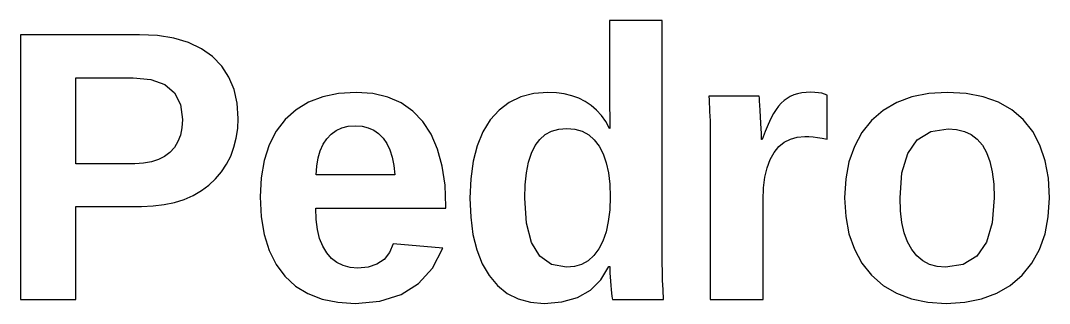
# Model space of a CAD drawing. Header units: metres. Extents: x 18 to 589, y 31 to 387.
# Drawn here: x 251.37 to 281.1, y 291.57 to 299.73 of the extents above; entities that cross this region are included whole.
import ezdxf

# ---------------------------------------------------------------- set-up
doc = ezdxf.new("R2010")
doc.units = ezdxf.units.M

msp = doc.modelspace()

# ---------------------------------------------------------------- linework, layer by layer
for p, q in [((269.907, 299.729), (268.383, 299.729)), ((268.383, 299.729), (268.383, 297.586)), ((269.907, 292.958), (269.907, 299.729)), ((254.802, 299.322), (251.368, 299.322)), ((251.368, 299.322), (251.368, 291.678)), ((255.326, 299.297), (254.802, 299.322)), ((255.799, 299.221), (255.326, 299.297)), ((256.221, 299.094), (255.799, 299.221)), ((256.593, 298.917), (256.221, 299.094)), ((256.915, 298.69), (256.593, 298.917)), ((257.182, 298.416), (256.915, 298.69)), ((257.389, 298.1), (257.182, 298.416)), ((252.968, 295.6), (252.968, 298.08)), ((252.968, 298.08), (254.623, 298.08)), ((254.623, 298.08), (255.135, 298.031)), ((255.135, 298.031), (255.533, 297.887)), ((257.537, 297.743), (257.389, 298.1)), ((255.533, 297.887), (255.817, 297.646)), ((255.817, 297.646), (255.987, 297.309)), ((257.626, 297.344), (257.537, 297.743)), ((260.557, 297.625), (260.1, 297.531)), ((261.063, 297.656), (260.557, 297.625)), ((261.544, 297.623), (261.063, 297.656)), ((261.979, 297.522), (261.544, 297.623)), ((266.197, 297.625), (265.824, 297.529)), ((266.609, 297.656), (266.197, 297.625)), ((266.852, 297.646), (266.609, 297.656)), ((267.081, 297.615), (266.852, 297.646)), ((273.822, 297.618), (273.712, 297.584)), ((273.941, 297.642), (273.822, 297.618)), ((274.07, 297.657), (273.941, 297.642)), ((274.208, 297.662), (274.07, 297.657)), ((274.321, 297.658), (274.208, 297.662)), ((274.424, 297.649), (274.321, 297.658)), ((274.519, 297.632), (274.424, 297.649)), ((274.604, 297.61), (274.519, 297.632)), ((277.612, 297.624), (277.125, 297.527)), ((278.149, 297.656), (277.612, 297.624)), ((278.697, 297.625), (278.149, 297.656)), ((279.19, 297.531), (278.697, 297.625)), ((257.655, 296.902), (257.626, 297.344)), ((259.691, 297.375), (259.33, 297.156)), ((260.1, 297.531), (259.691, 297.375)), ((262.365, 297.355), (261.979, 297.522)), ((262.703, 297.12), (262.365, 297.355)), ((265.49, 297.37), (265.196, 297.148)), ((265.824, 297.529), (265.49, 297.37)), ((267.296, 297.563), (267.081, 297.615)), ((267.498, 297.49), (267.296, 297.563)), ((267.686, 297.396), (267.498, 297.49)), ((267.859, 297.282), (267.686, 297.396)), ((268.383, 297.586), (268.394, 296.62)), ((272.711, 297.548), (271.257, 297.548)), ((271.257, 297.548), (271.263, 297.445)), ((271.263, 297.445), (271.27, 297.336)), ((271.27, 297.336), (271.276, 297.222)), ((272.718, 297.493), (272.711, 297.548)), ((272.726, 297.406), (272.718, 297.493)), ((272.734, 297.287), (272.726, 297.406)), ((273.348, 297.346), (273.271, 297.261)), ((273.431, 297.421), (273.348, 297.346)), ((273.519, 297.486), (273.431, 297.421)), ((273.611, 297.54), (273.519, 297.486)), ((273.712, 297.584), (273.611, 297.54)), ((274.68, 297.58), (274.604, 297.61)), ((274.68, 296.306), (274.68, 297.58)), ((276.687, 297.364), (276.3, 297.137)), ((277.125, 297.527), (276.687, 297.364)), ((279.629, 297.374), (279.19, 297.531)), ((280.013, 297.155), (279.629, 297.374)), ((255.987, 297.309), (256.044, 296.875)), ((259.33, 297.156), (259.018, 296.875)), ((262.994, 296.818), (262.703, 297.12)), ((265.196, 297.148), (264.941, 296.862)), ((268.015, 297.147), (267.859, 297.282)), ((268.154, 296.992), (268.015, 297.147)), ((271.276, 297.222), (271.281, 297.102)), ((271.281, 297.102), (271.287, 296.976)), ((272.744, 297.136), (272.734, 297.287)), ((272.754, 296.954), (272.744, 297.136)), ((273.128, 297.05), (273.053, 296.905)), ((273.199, 297.165), (273.128, 297.05)), ((273.271, 297.261), (273.199, 297.165)), ((276.3, 297.137), (275.962, 296.845)), ((280.343, 296.872), (280.013, 297.155)), ((256.044, 296.875), (256.03, 296.639)), ((257.642, 296.613), (257.655, 296.902)), ((259.018, 296.875), (258.758, 296.536)), ((263.234, 296.452), (262.994, 296.818)), ((264.941, 296.862), (264.729, 296.517)), ((268.277, 296.816), (268.154, 296.992)), ((268.383, 296.62), (268.277, 296.816)), ((271.287, 296.976), (271.292, 296.84)), ((271.292, 296.84), (271.296, 296.692)), ((272.764, 296.769), (272.754, 296.954)), ((272.772, 296.61), (272.764, 296.769)), ((272.973, 296.731), (272.89, 296.527)), ((273.053, 296.905), (272.973, 296.731)), ((275.962, 296.845), (275.681, 296.497)), ((280.616, 296.531), (280.343, 296.872)), ((256.03, 296.639), (255.987, 296.427)), ((257.602, 296.337), (257.642, 296.613)), ((258.758, 296.536), (258.556, 296.143)), ((260.214, 296.322), (260.34, 296.457)), ((260.34, 296.457), (260.485, 296.561)), ((260.485, 296.561), (260.651, 296.636)), ((260.651, 296.636), (260.836, 296.681)), ((260.836, 296.681), (261.041, 296.696)), ((261.041, 296.696), (261.235, 296.682)), ((261.235, 296.682), (261.412, 296.639)), ((261.412, 296.639), (261.572, 296.568)), ((261.572, 296.568), (261.716, 296.469)), ((261.716, 296.469), (261.844, 296.341)), ((263.421, 296.023), (263.234, 296.452)), ((264.729, 296.517), (264.564, 296.119)), ((266.372, 296.302), (266.529, 296.441)), ((266.529, 296.441), (266.712, 296.541)), ((266.712, 296.541), (266.919, 296.6)), ((266.919, 296.6), (267.152, 296.62)), ((267.152, 296.62), (267.387, 296.6)), ((267.387, 296.6), (267.598, 296.538)), ((267.598, 296.538), (267.785, 296.436)), ((267.785, 296.436), (267.948, 296.292)), ((268.394, 296.62), (268.383, 296.62)), ((271.296, 296.692), (271.298, 296.531)), ((271.298, 296.531), (271.3, 296.357)), ((272.777, 296.478), (272.772, 296.61)), ((272.78, 296.373), (272.777, 296.478)), ((272.89, 296.527), (272.803, 296.295)), ((275.681, 296.497), (275.463, 296.1)), ((277.282, 296.291), (277.671, 296.53)), ((277.671, 296.53), (278.171, 296.609)), ((278.171, 296.609), (278.419, 296.59)), ((278.419, 296.59), (278.642, 296.534)), ((278.642, 296.534), (278.84, 296.439)), ((278.84, 296.439), (279.014, 296.307)), ((280.827, 296.135), (280.616, 296.531)), ((255.915, 296.237), (255.815, 296.071)), ((255.987, 296.427), (255.915, 296.237)), ((257.534, 296.074), (257.602, 296.337)), ((258.556, 296.143), (258.411, 295.696)), ((260.025, 295.975), (260.109, 296.16)), ((260.109, 296.16), (260.214, 296.322)), ((261.844, 296.341), (261.953, 296.184)), ((261.953, 296.184), (262.042, 296)), ((266.24, 296.124), (266.372, 296.302)), ((267.948, 296.292), (268.087, 296.108)), ((271.3, 296.357), (271.3, 296.17)), ((271.3, 296.17), (271.3, 291.678)), ((272.781, 296.295), (272.78, 296.373)), ((272.803, 296.295), (272.781, 296.295)), ((273.279, 296.092), (273.436, 296.221)), ((273.436, 296.221), (273.614, 296.313)), ((273.614, 296.313), (273.811, 296.368)), ((273.811, 296.368), (274.029, 296.387)), ((274.029, 296.387), (274.146, 296.384)), ((274.146, 296.384), (274.269, 296.374)), ((274.269, 296.374), (274.399, 296.358)), ((274.399, 296.358), (274.536, 296.335)), ((274.536, 296.335), (274.68, 296.306)), ((277.004, 295.893), (277.282, 296.291)), ((279.014, 296.307), (279.163, 296.137)), ((279.163, 296.137), (279.286, 295.926)), ((280.979, 295.685), (280.827, 296.135)), ((255.686, 295.928), (255.531, 295.81)), ((255.815, 296.071), (255.686, 295.928)), ((257.44, 295.822), (257.534, 296.074)), ((259.964, 295.765), (260.025, 295.975)), ((262.042, 296), (262.11, 295.786)), ((263.555, 295.532), (263.421, 296.023)), ((264.564, 296.119), (264.446, 295.669)), ((266.049, 295.643), (266.133, 295.904)), ((266.133, 295.904), (266.24, 296.124)), ((268.087, 296.108), (268.202, 295.885)), ((268.202, 295.885), (268.29, 295.628)), ((273.028, 295.723), (273.142, 295.926)), ((273.142, 295.926), (273.279, 296.092)), ((275.463, 296.1), (275.306, 295.654)), ((276.837, 295.335), (277.004, 295.893)), ((279.286, 295.926), (279.382, 295.668)), ((254.666, 295.6), (252.968, 295.6)), ((254.919, 295.613), (254.666, 295.6)), ((255.147, 295.653), (254.919, 295.613)), ((255.351, 295.718), (255.147, 295.653)), ((255.531, 295.81), (255.351, 295.718)), ((257.173, 295.362), (257.319, 295.584)), ((257.319, 295.584), (257.44, 295.822)), ((258.411, 295.696), (258.325, 295.195)), ((259.925, 295.532), (259.964, 295.765)), ((262.11, 295.786), (262.158, 295.545)), ((262.158, 295.545), (262.186, 295.275)), ((264.446, 295.669), (264.376, 295.165)), ((265.99, 295.34), (266.049, 295.643)), ((268.29, 295.628), (268.354, 295.335)), ((272.939, 295.486), (273.028, 295.723)), ((275.306, 295.654), (275.213, 295.16)), ((279.382, 295.668), (279.45, 295.364)), ((281.07, 295.179), (280.979, 295.685)), ((257.004, 295.162), (257.173, 295.362)), ((259.907, 295.275), (259.925, 295.532)), ((262.186, 295.275), (259.907, 295.275)), ((263.635, 294.979), (263.555, 295.532)), ((265.954, 294.995), (265.99, 295.34)), ((268.354, 295.335), (268.392, 295.008)), ((272.876, 295.212), (272.939, 295.486)), ((276.782, 294.618), (276.837, 295.335)), ((279.45, 295.364), (279.491, 295.014)), ((256.595, 294.824), (256.811, 294.982)), ((256.811, 294.982), (257.004, 295.162)), ((258.325, 295.195), (258.296, 294.64)), ((263.661, 294.363), (263.635, 294.979)), ((264.376, 295.165), (264.352, 294.608)), ((265.942, 294.608), (265.954, 294.995)), ((268.392, 295.008), (268.405, 294.645)), ((272.838, 294.903), (272.876, 295.212)), ((275.213, 295.16), (275.181, 294.618)), ((279.491, 295.014), (279.505, 294.618)), ((281.1, 294.618), (281.07, 295.179)), ((256.096, 294.572), (256.356, 294.686)), ((256.356, 294.686), (256.595, 294.824)), ((268.405, 294.645), (268.392, 294.273)), ((272.825, 294.559), (272.838, 294.903)), ((252.968, 294.369), (254.867, 294.369)), ((252.968, 291.678), (252.968, 294.369)), ((254.867, 294.369), (255.203, 294.381)), ((255.203, 294.381), (255.519, 294.42)), ((255.519, 294.42), (255.817, 294.483)), ((255.817, 294.483), (256.096, 294.572)), ((258.296, 294.64), (258.324, 294.068)), ((263.661, 294.32), (263.661, 294.363)), ((264.352, 294.608), (264.375, 294.058)), ((265.99, 293.889), (265.942, 294.608)), ((272.825, 291.678), (272.825, 294.559)), ((275.181, 294.618), (275.213, 294.074)), ((276.795, 294.244), (276.782, 294.618)), ((279.505, 294.618), (279.449, 293.896)), ((281.068, 294.072), (281.1, 294.618)), ((258.324, 294.068), (258.41, 293.553)), ((259.909, 293.994), (259.896, 294.32)), ((259.896, 294.32), (263.661, 294.32)), ((264.375, 294.058), (264.442, 293.559)), ((268.392, 294.273), (268.352, 293.936)), ((275.213, 294.074), (275.306, 293.578)), ((276.836, 293.908), (276.795, 294.244)), ((280.973, 293.575), (281.068, 294.072)), ((259.947, 293.702), (259.909, 293.994)), ((266.134, 293.33), (265.99, 293.889)), ((268.352, 293.936), (268.286, 293.635)), ((276.904, 293.609), (276.836, 293.908)), ((279.449, 293.896), (279.28, 293.334)), ((258.41, 293.553), (258.552, 293.096)), ((260.011, 293.443), (259.947, 293.702)), ((264.442, 293.559), (264.553, 293.112)), ((268.286, 293.635), (268.193, 293.369)), ((275.306, 293.578), (275.463, 293.131)), ((276.999, 293.348), (276.904, 293.609)), ((280.815, 293.128), (280.973, 293.575)), ((260.1, 293.218), (260.011, 293.443)), ((260.214, 293.026), (260.1, 293.218)), ((262.137, 293.289), (262.028, 293.037)), ((263.575, 293.164), (262.137, 293.289)), ((263.274, 292.59), (263.575, 293.164)), ((266.373, 292.931), (266.134, 293.33)), ((268.193, 293.369), (268.074, 293.14)), ((277.121, 293.124), (276.999, 293.348)), ((279.28, 293.334), (278.999, 292.932)), ((258.552, 293.096), (258.751, 292.696)), ((260.351, 292.869), (260.214, 293.026)), ((260.511, 292.747), (260.351, 292.869)), ((262.028, 293.037), (261.872, 292.841)), ((264.553, 293.112), (264.71, 292.715)), ((266.709, 292.691), (266.373, 292.931)), ((267.931, 292.95), (267.766, 292.801)), ((268.074, 293.14), (267.931, 292.95)), ((269.909, 292.734), (269.907, 292.958)), ((275.463, 293.131), (275.681, 292.733)), ((277.268, 292.939), (277.121, 293.124)), ((277.44, 292.796), (277.268, 292.939)), ((278.999, 292.932), (278.606, 292.691)), ((280.593, 292.73), (280.815, 293.128)), ((258.751, 292.696), (259.007, 292.353)), ((260.691, 292.659), (260.511, 292.747)), ((260.893, 292.607), (260.691, 292.659)), ((261.117, 292.589), (260.893, 292.607)), ((261.416, 292.617), (261.117, 292.589)), ((261.668, 292.701), (261.416, 292.617)), ((261.872, 292.841), (261.668, 292.701)), ((262.87, 292.144), (263.274, 292.59)), ((264.71, 292.715), (264.911, 292.37)), ((267.141, 292.611), (266.709, 292.691)), ((267.371, 292.632), (267.141, 292.611)), ((267.579, 292.696), (267.371, 292.632)), ((267.766, 292.801), (267.579, 292.696)), ((268.139, 292.25), (268.372, 292.633)), ((268.372, 292.633), (268.394, 292.633)), ((268.394, 292.633), (268.395, 292.542)), ((269.914, 292.493), (269.909, 292.734)), ((275.681, 292.733), (275.962, 292.383)), ((277.636, 292.693), (277.44, 292.796)), ((277.856, 292.632), (277.636, 292.693)), ((278.1, 292.611), (277.856, 292.632)), ((278.606, 292.691), (278.1, 292.611)), ((280.308, 292.381), (280.593, 292.73)), ((259.007, 292.353), (259.315, 292.071)), ((264.911, 292.37), (265.153, 292.082)), ((268.395, 292.542), (268.399, 292.441)), ((268.399, 292.441), (268.405, 292.332)), ((268.405, 292.332), (268.413, 292.214)), ((269.923, 292.237), (269.914, 292.493)), ((275.962, 292.383), (276.299, 292.09)), ((279.967, 292.089), (280.308, 292.381)), ((259.315, 292.071), (259.673, 291.852)), ((262.363, 291.825), (262.87, 292.144)), ((265.153, 292.082), (265.433, 291.858)), ((267.835, 291.952), (268.139, 292.25)), ((268.413, 292.214), (268.424, 292.088)), ((268.424, 292.088), (268.435, 291.966)), ((269.935, 291.965), (269.923, 292.237)), ((276.299, 292.09), (276.682, 291.862)), ((279.577, 291.861), (279.967, 292.089)), ((251.368, 291.678), (252.968, 291.678)), ((259.673, 291.852), (260.08, 291.695)), ((260.08, 291.695), (260.536, 291.601)), ((261.753, 291.633), (262.363, 291.825)), ((265.433, 291.858), (265.75, 291.698)), ((265.75, 291.698), (266.104, 291.602)), ((267.013, 291.612), (267.459, 291.74)), ((267.459, 291.74), (267.835, 291.952)), ((268.435, 291.966), (268.446, 291.865)), ((268.446, 291.865), (268.457, 291.783)), ((268.457, 291.783), (268.466, 291.72)), ((268.466, 291.72), (268.475, 291.678)), ((268.475, 291.678), (269.951, 291.678)), ((269.951, 291.678), (269.935, 291.965)), ((271.3, 291.678), (272.825, 291.678)), ((276.682, 291.862), (277.113, 291.7)), ((277.113, 291.7), (277.591, 291.602)), ((278.652, 291.602), (279.139, 291.699)), ((279.139, 291.699), (279.577, 291.861)), ((260.536, 291.601), (261.041, 291.57)), ((261.041, 291.57), (261.753, 291.633)), ((266.104, 291.602), (266.495, 291.57)), ((266.495, 291.57), (267.013, 291.612)), ((277.591, 291.602), (278.116, 291.57)), ((278.116, 291.57), (278.652, 291.602))]:
    msp.add_line(p, q)

doc.saveas('drawing.dxf')
